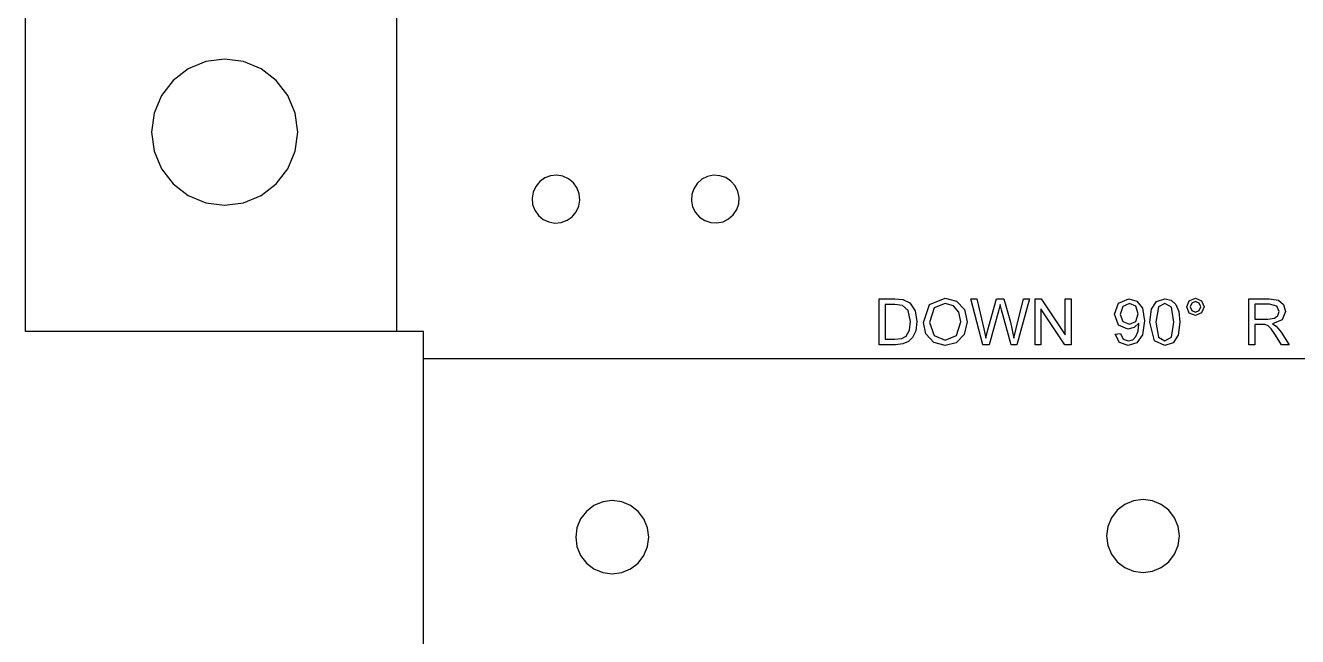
# Model space of a CAD drawing. Header units: millimetres. Extents: x -200 to 3600, y -1100 to 300.
# Drawn here: x 104.3 to 200.1, y -881.9 to -835.9 of the extents above; entities that cross this region are included whole.
import ezdxf

# ---------------------------------------------------------------- set-up
doc = ezdxf.new("R2010")
doc.units = ezdxf.units.MM
doc.layers.add('Layer0', color=7, linetype='CONTINUOUS', true_color=0xffffff)

msp = doc.modelspace()

# ---------------------------------------------------------------- linework, layer by layer
at = {"layer": 'Layer0'}
for p, q in [((104.333, -858.94), (104.333, -408.94)), ((132.275, -408.94), (132.275, -858.94)), ((117.909, -838.627), (116.583, -839.177)), ((119.333, -838.44), (117.909, -838.627)), ((120.756, -838.627), (119.333, -838.44)), ((122.083, -839.177), (120.756, -838.627)), ((115.444, -840.051), (114.569, -841.19)), ((116.583, -839.177), (115.444, -840.051)), ((123.222, -840.051), (122.083, -839.177)), ((124.096, -841.19), (123.222, -840.051)), ((114.569, -841.19), (114.02, -842.516)), ((124.645, -842.516), (124.096, -841.19)), ((114.02, -842.516), (113.833, -843.94)), ((124.833, -843.94), (124.645, -842.516)), ((113.833, -843.94), (114.02, -845.363)), ((124.645, -845.363), (124.833, -843.94)), ((114.02, -845.363), (114.569, -846.69)), ((124.096, -846.69), (124.645, -845.363)), ((114.569, -846.69), (115.444, -847.829)), ((123.222, -847.829), (124.096, -846.69)), ((143.053, -847.66), (142.752, -848.021)), ((143.437, -847.389), (143.053, -847.66)), ((143.877, -847.226), (143.437, -847.389)), ((144.345, -847.183), (143.877, -847.226)), ((144.809, -847.263), (144.345, -847.183)), ((145.235, -847.46), (144.809, -847.263)), ((145.596, -847.76), (145.235, -847.46)), ((155.267, -847.49), (154.915, -847.802)), ((155.687, -847.28), (155.267, -847.49)), ((156.148, -847.186), (155.687, -847.28)), ((156.617, -847.215), (156.148, -847.186)), ((157.063, -847.363), (156.617, -847.215)), ((157.455, -847.623), (157.063, -847.363)), ((157.766, -847.974), (157.455, -847.623)), ((115.444, -847.829), (116.583, -848.703)), ((122.083, -848.703), (123.222, -847.829)), ((142.556, -848.448), (142.476, -848.911)), ((142.752, -848.021), (142.556, -848.448)), ((145.868, -848.144), (145.596, -847.76)), ((146.03, -848.585), (145.868, -848.144)), ((146.073, -849.053), (146.03, -848.585)), ((154.507, -848.64), (154.479, -849.109)), ((154.656, -848.194), (154.507, -848.64)), ((154.915, -847.802), (154.656, -848.194)), ((157.976, -848.395), (157.766, -847.974)), ((158.07, -848.855), (157.976, -848.395)), ((116.583, -848.703), (117.909, -849.252)), ((117.909, -849.252), (119.333, -849.44)), ((119.333, -849.44), (120.756, -849.252)), ((120.756, -849.252), (122.083, -848.703)), ((142.476, -848.911), (142.519, -849.379)), ((142.519, -849.379), (142.682, -849.82)), ((145.797, -849.942), (145.994, -849.516)), ((145.994, -849.516), (146.073, -849.053)), ((154.479, -849.109), (154.573, -849.569)), ((154.573, -849.569), (154.783, -849.989)), ((157.893, -849.77), (158.042, -849.324)), ((158.042, -849.324), (158.07, -848.855)), ((142.682, -849.82), (142.953, -850.204)), ((142.953, -850.204), (143.314, -850.504)), ((143.314, -850.504), (143.741, -850.701)), ((144.672, -850.737), (145.113, -850.575)), ((145.113, -850.575), (145.496, -850.304)), ((145.496, -850.304), (145.797, -849.942)), ((154.783, -849.989), (155.095, -850.341)), ((155.095, -850.341), (155.487, -850.6)), ((156.862, -850.683), (157.282, -850.473)), ((157.282, -850.473), (157.634, -850.162)), ((157.634, -850.162), (157.893, -849.77)), ((143.741, -850.701), (144.204, -850.78)), ((144.204, -850.78), (144.672, -850.737)), ((155.487, -850.6), (155.932, -850.749)), ((155.932, -850.749), (156.401, -850.777)), ((156.401, -850.777), (156.862, -850.683)), ((168.611, -859.938), (168.611, -856.497)), ((168.611, -856.497), (169.797, -856.497)), ((169.79, -856.903), (169.067, -856.903)), ((169.067, -856.903), (169.067, -859.532)), ((170.379, -856.974), (169.79, -856.903)), ((169.797, -856.497), (170.409, -856.546)), ((170.809, -857.362), (170.379, -856.974)), ((170.409, -856.546), (170.914, -856.793)), ((170.914, -856.793), (171.321, -857.381)), ((171.944, -858.262), (172.405, -856.921)), ((172.405, -856.921), (173.592, -856.436)), ((172.763, -857.16), (172.414, -858.269)), ((173.595, -856.828), (172.763, -857.16)), ((173.592, -856.436), (174.452, -856.664)), ((174.209, -857.001), (173.595, -856.828)), ((174.624, -857.487), (174.209, -857.001)), ((174.452, -856.664), (175.035, -857.299)), ((175.035, -857.299), (175.236, -858.222)), ((176.423, -859.938), (175.51, -856.497)), ((175.51, -856.497), (175.977, -856.497)), ((175.977, -856.497), (176.501, -858.753)), ((176.801, -858.821), (177.456, -856.497)), ((177.456, -856.497), (178.005, -856.497)), ((177.719, -856.913), (177.618, -857.316)), ((177.827, -857.316), (177.719, -856.913)), ((178.005, -856.497), (178.498, -858.239)), ((178.937, -858.708), (179.477, -856.497)), ((179.935, -856.497), (178.991, -859.938)), ((179.477, -856.497), (179.935, -856.497)), ((180.355, -859.938), (180.355, -856.497)), ((180.355, -856.497), (180.822, -856.497)), ((182.599, -859.938), (180.792, -857.234)), ((180.792, -857.234), (180.792, -859.938)), ((180.822, -856.497), (182.63, -859.199)), ((182.63, -859.199), (182.63, -856.497)), ((182.63, -856.497), (183.067, -856.497)), ((183.067, -856.497), (183.067, -859.938)), ((186.332, -857.645), (186.64, -856.802)), ((186.64, -856.802), (187.414, -856.483)), ((186.975, -857.063), (186.766, -857.659)), ((187.466, -856.833), (186.975, -857.063)), ((187.414, -856.483), (188.028, -856.664)), ((187.932, -857.046), (187.466, -856.833)), ((188.125, -857.624), (187.932, -857.046)), ((188.028, -856.664), (188.45, -857.179)), ((188.45, -857.179), (188.595, -858.147)), ((189.005, -858.241), (189.131, -857.259)), ((189.131, -857.259), (189.504, -856.685)), ((189.658, -857.079), (189.44, -858.241)), ((189.504, -856.685), (190.128, -856.483)), ((190.123, -856.833), (189.658, -857.079)), ((190.617, -857.112), (190.123, -856.833)), ((190.128, -856.483), (190.613, -856.594)), ((190.613, -856.594), (190.959, -856.916)), ((190.815, -858.241), (190.617, -857.112)), ((190.959, -856.916), (191.172, -857.428)), ((191.78, -857.089), (191.971, -856.629)), ((191.971, -857.551), (191.78, -857.089)), ((191.971, -856.629), (192.43, -856.438)), ((192.152, -856.808), (192.036, -857.089)), ((192.036, -857.089), (192.152, -857.369)), ((192.433, -856.692), (192.152, -856.808)), ((192.43, -856.438), (192.893, -856.629)), ((192.711, -856.808), (192.433, -856.692)), ((192.827, -857.089), (192.711, -856.808)), ((192.711, -857.369), (192.827, -857.089)), ((193.083, -857.089), (192.892, -857.55)), ((192.893, -856.629), (193.083, -857.089)), ((196.452, -859.938), (196.452, -856.497)), ((196.452, -856.497), (197.977, -856.497)), ((197.996, -856.877), (196.907, -856.877)), ((196.907, -856.877), (196.907, -858.016)), ((197.977, -856.497), (198.677, -856.59)), ((198.556, -857.035), (197.996, -856.877)), ((198.733, -857.436), (198.556, -857.035)), ((198.677, -856.59), (199.059, -856.917)), ((199.059, -856.917), (199.203, -857.436)), ((170.987, -858.192), (170.809, -857.362)), ((170.896, -858.855), (170.987, -858.192)), ((171.321, -857.381), (171.456, -858.199)), ((171.456, -858.199), (171.365, -858.894)), ((174.434, -859.246), (174.766, -858.22)), ((174.766, -858.22), (174.624, -857.487)), ((175.236, -858.222), (175.024, -859.159)), ((177.618, -857.316), (176.888, -859.938)), ((178.552, -859.938), (177.827, -857.316)), ((178.498, -858.239), (178.766, -859.457)), ((186.628, -858.462), (186.332, -857.645)), ((186.766, -857.659), (186.964, -858.193)), ((186.964, -858.193), (187.454, -858.398)), ((187.454, -858.398), (187.936, -858.193)), ((187.936, -858.193), (188.125, -857.624)), ((188.595, -858.147), (188.452, -859.198)), ((189.346, -859.64), (189.005, -858.241)), ((189.44, -858.241), (189.638, -859.369)), ((190.617, -859.368), (190.815, -858.241)), ((191.25, -858.241), (191.125, -859.219)), ((191.172, -857.428), (191.25, -858.241)), ((192.43, -857.741), (191.971, -857.551)), ((192.152, -857.369), (192.433, -857.485)), ((192.892, -857.55), (192.43, -857.741)), ((192.433, -857.485), (192.711, -857.369)), ((196.907, -858.016), (197.886, -858.016)), ((197.886, -858.016), (198.374, -857.951)), ((198.966, -858.053), (198.233, -858.373)), ((198.374, -857.951), (198.642, -857.745)), ((198.642, -857.745), (198.733, -857.436)), ((199.203, -857.436), (198.966, -858.053)), ((132.275, -858.94), (104.333, -858.94)), ((134.317, -858.94), (132.275, -858.94)), ((134.317, -860.982), (134.317, -858.94)), ((170.644, -859.29), (170.896, -858.855)), ((171.365, -858.894), (171.13, -859.395)), ((172.142, -859.121), (171.944, -858.262)), ((172.721, -859.762), (172.142, -859.121)), ((172.414, -858.269), (172.748, -859.249)), ((175.024, -859.159), (174.426, -859.785)), ((176.501, -858.753), (176.646, -859.457)), ((176.646, -859.457), (176.801, -858.821)), ((178.766, -859.457), (178.937, -858.708)), ((186.395, -859.143), (186.801, -859.105)), ((186.703, -859.773), (186.395, -859.143)), ((187.351, -858.772), (186.628, -858.462)), ((186.801, -859.105), (186.998, -859.521)), ((187.826, -858.646), (187.351, -858.772)), ((188.172, -858.319), (187.826, -858.646)), ((187.954, -859.322), (188.111, -858.92)), ((188.452, -859.198), (188.025, -859.793)), ((188.111, -858.92), (188.175, -858.403)), ((188.175, -858.403), (188.172, -858.319)), ((191.125, -859.219), (190.753, -859.794)), ((197.435, -858.41), (196.907, -858.41)), ((196.907, -858.41), (196.907, -859.938)), ((197.689, -858.427), (197.435, -858.41)), ((197.896, -858.518), (197.689, -858.427)), ((198.128, -858.748), (197.896, -858.518)), ((198.456, -859.222), (198.128, -858.748)), ((198.233, -858.373), (198.508, -858.544)), ((198.508, -858.544), (198.886, -859.002)), ((198.886, -859.002), (199.484, -859.938)), ((169.853, -859.938), (168.611, -859.938)), ((169.067, -859.532), (169.801, -859.532)), ((169.801, -859.532), (170.335, -859.469)), ((170.406, -859.88), (169.853, -859.938)), ((170.335, -859.469), (170.644, -859.29)), ((170.817, -859.707), (170.406, -859.88)), ((171.13, -859.395), (170.817, -859.707)), ((173.59, -859.997), (172.721, -859.762)), ((172.748, -859.249), (173.588, -859.607)), ((173.588, -859.607), (174.434, -859.246)), ((174.426, -859.785), (173.59, -859.997)), ((176.888, -859.938), (176.423, -859.938)), ((178.991, -859.938), (178.552, -859.938)), ((180.792, -859.938), (180.355, -859.938)), ((183.067, -859.938), (182.599, -859.938)), ((187.362, -859.997), (186.703, -859.773)), ((186.998, -859.521), (187.372, -859.65)), ((188.025, -859.793), (187.362, -859.997)), ((187.372, -859.65), (187.713, -859.56)), ((187.713, -859.56), (187.954, -859.322)), ((190.128, -859.997), (189.346, -859.64)), ((189.638, -859.369), (190.128, -859.65)), ((190.128, -859.65), (190.617, -859.368)), ((190.753, -859.794), (190.128, -859.997)), ((196.907, -859.938), (196.452, -859.938)), ((198.912, -859.938), (198.456, -859.222)), ((199.484, -859.938), (198.912, -859.938)), ((134.317, -916.424), (134.317, -860.982)), ((134.317, -860.982), (242.717, -860.982)), ((188.483, -871.584), (187.771, -871.677)), ((189.195, -871.677), (188.483, -871.584)), ((146.572, -872.479), (146.135, -873.049)), ((147.142, -872.042), (146.572, -872.479)), ((147.805, -871.768), (147.142, -872.042)), ((148.517, -871.674), (147.805, -871.768)), ((149.228, -871.768), (148.517, -871.674)), ((149.892, -872.042), (149.228, -871.768)), ((150.461, -872.479), (149.892, -872.042)), ((150.898, -873.049), (150.461, -872.479)), ((186.538, -872.389), (186.101, -872.959)), ((187.108, -871.952), (186.538, -872.389)), ((187.771, -871.677), (187.108, -871.952)), ((189.858, -871.952), (189.195, -871.677)), ((190.427, -872.389), (189.858, -871.952)), ((190.864, -872.959), (190.427, -872.389)), ((146.135, -873.049), (145.86, -873.712)), ((151.173, -873.712), (150.898, -873.049)), ((186.101, -872.959), (185.827, -873.622)), ((191.139, -873.622), (190.864, -872.959)), ((145.86, -873.712), (145.767, -874.424)), ((145.767, -874.424), (145.86, -875.136)), ((151.267, -874.424), (151.173, -873.712)), ((151.173, -875.136), (151.267, -874.424)), ((185.827, -873.622), (185.733, -874.334)), ((185.733, -874.334), (185.827, -875.045)), ((191.233, -874.334), (191.139, -873.622)), ((191.139, -875.045), (191.233, -874.334)), ((145.86, -875.136), (146.135, -875.799)), ((150.898, -875.799), (151.173, -875.136)), ((185.827, -875.045), (186.101, -875.709)), ((190.864, -875.709), (191.139, -875.045)), ((146.135, -875.799), (146.572, -876.368)), ((146.572, -876.368), (147.142, -876.805)), ((149.892, -876.805), (150.461, -876.368)), ((150.461, -876.368), (150.898, -875.799)), ((186.101, -875.709), (186.538, -876.278)), ((186.538, -876.278), (187.108, -876.715)), ((189.858, -876.715), (190.427, -876.278)), ((190.427, -876.278), (190.864, -875.709)), ((147.142, -876.805), (147.805, -877.08)), ((147.805, -877.08), (148.517, -877.174)), ((148.517, -877.174), (149.228, -877.08)), ((149.228, -877.08), (149.892, -876.805)), ((187.108, -876.715), (187.771, -876.99)), ((187.771, -876.99), (188.483, -877.084)), ((188.483, -877.084), (189.195, -876.99)), ((189.195, -876.99), (189.858, -876.715))]:
    msp.add_line(p, q, dxfattribs=at)

doc.saveas('drawing.dxf')
